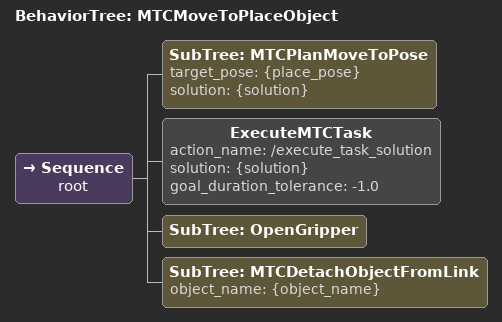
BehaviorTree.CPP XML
<root BTCPP_format="4" >
    <TreeNodeParams>
      <Param name="place_pose"/>
      <Param name="object_name"/>
    </TreeNodeParams>
     <BehaviorTree ID="MTCMoveToPlaceObject"
        _description="Takes an object as input and grasps the object at that pose"
        >
        <Sequence name="root">
          <SubTree ID="MTCPlanMoveToPose" target_pose="{place_pose}" solution="{solution}"/>
          <ExecuteMTCTask action_name="/execute_task_solution" solution="{solution}" goal_duration_tolerance="-1.0"/>
          <SubTree ID="OpenGripper"/>
          <SubTree ID="MTCDetachObjectFromLink" object_name="{object_name}"/>
        </Sequence>
     </BehaviorTree>
 </root>
